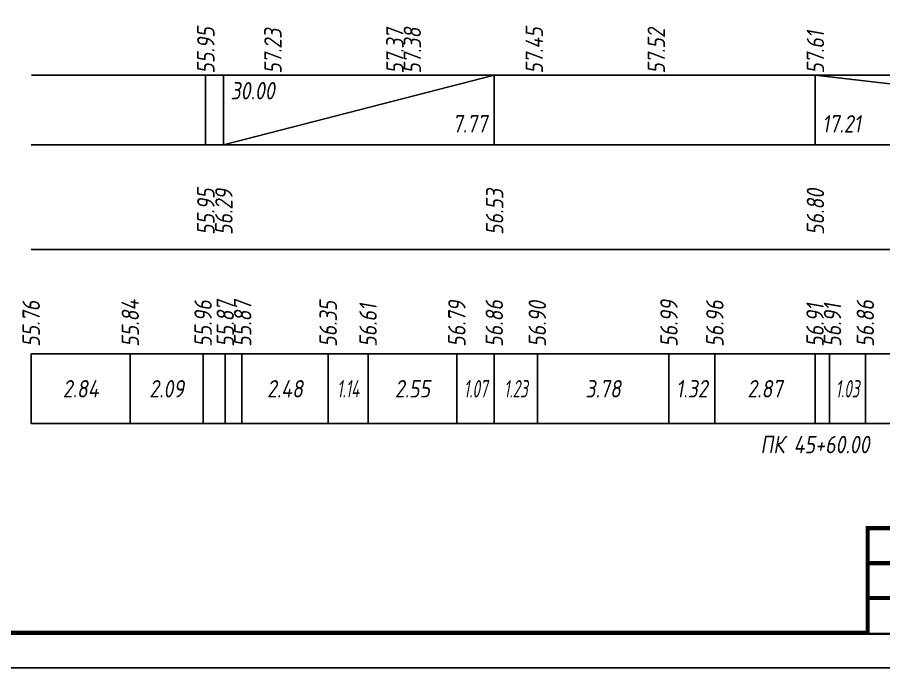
# Model space of a CAD drawing. Extents: x -717 to 1451, y -133302 to 233.
# Drawn here: x 78 to 202.2, y -72209.4 to -72116.1 of the extents above; entities that cross this region are included whole.
import ezdxf
from ezdxf.enums import TextEntityAlignment as Align

# ---------------------------------------------------------------- set-up
doc = ezdxf.new("R2010")
doc.units = 0
for name, color, linetype in [('Зарамочное оформление', 7, 'Continuous'), ('Код_510', 7, 'Continuous'), ('Код_514', 1, 'Continuous'), ('Код_516', 1, 'Continuous'), ('Подписи поперечников', 7, 'Continuous'), ('Таблица', 7, 'Continuous')]:
    doc.layers.add(name, color=color, linetype=linetype)
doc.styles.add('М', font='romand.shx', dxfattribs={"width": 0.8, "oblique": 10, "height": 2.5})

# ---------------------------------------------------------------- blocks, each defined once
blk = doc.blocks.new('Штамп')
at = {"linetype": 'Continuous'}
blk.add_wipeout([(199.95, -411.25), (384.95, -411.25), (384.95, -426.25), (199.95, -426.25)], dxfattribs=at).dxf.layer = 'Зарамочное оформление'
at = {"layer": 'Зарамочное оформление', "linetype": 'Continuous', "lineweight": -3, "const_width": 0.6, "flags": 128}
for points in [[(199.95, -426.25), (199.95, -411.25), (384.95, -411.25)], [(199.95, -416.25), (264.95, -416.25)], [(199.95, -421.25), (264.95, -421.25)]]:
    blk.add_lwpolyline(points, dxfattribs=at)
blk = doc.blocks.new('шифр')
blk.add_blockref('Штамп', (0, -71838))

msp = doc.modelspace()

# ---------------------------------------------------------------- linework, layer by layer
at = {"flags": 128}
msp.add_lwpolyline([(-30.054, -72209.421), (389.946, -72209.421), (389.946, -71912.421), (-30.054, -71912.421)], close=True, dxfattribs=at)
at = {"const_width": 0.6, "flags": 128}
msp.add_lwpolyline([(-10.054, -72204.421), (384.946, -72204.421), (384.946, -71917.421), (-10.054, -71917.421)], close=True, dxfattribs=at)
at = {"layer": 'Код_510'}
for p, q in [((79.946, -72174.421), (79.946, -72164.421)), ((94.159, -72174.421), (94.159, -72164.421)), ((104.609, -72174.421), (104.609, -72164.421)), ((107.791, -72174.421), (107.791, -72164.421)), ((110.15, -72174.421), (110.15, -72164.421)), ((122.551, -72174.421), (122.551, -72164.421)), ((128.275, -72174.421), (128.275, -72164.421)), ((141.012, -72174.421), (141.012, -72164.421)), ((146.384, -72174.421), (146.384, -72164.421)), ((152.556, -72174.421), (152.556, -72164.421)), ((171.434, -72174.421), (171.434, -72164.421)), ((178.021, -72174.421), (178.021, -72164.421)), ((192.396, -72174.421), (192.396, -72164.421)), ((194.46, -72174.421), (194.46, -72164.421))]:
    msp.add_line(p, q, dxfattribs=at)
at = {"layer": 'Код_516'}
for p, q in [((104.946, -72134.421), (104.946, -72124.421)), ((107.534, -72134.421), (107.534, -72124.421)), ((107.534, -72134.421), (146.384, -72124.421)), ((146.384, -72134.421), (146.384, -72124.421)), ((192.396, -72134.421), (192.396, -72124.421))]:
    msp.add_line(p, q, dxfattribs=at)

# ---------------------------------------------------------------- texts
at = {"layer": 'Код_510', "style": 'М', "oblique": 10, "width": 0.8}
for s, p in [('55.76', (79.946, -72163.421)), ('55.84', (94.159, -72163.421)), ('55.96', (104.609, -72163.421)), ('55.87', (107.791, -72163.421)), ('55.87', (110.291, -72163.421)), ('56.35', (122.551, -72163.421)), ('56.61', (128.275, -72163.421)), ('56.79', (141.012, -72163.421)), ('56.86', (146.384, -72163.421)), ('56.90', (152.556, -72163.421)), ('56.99', (171.434, -72163.421)), ('56.96', (178.021, -72163.421)), ('56.91', (192.396, -72163.421)), ('56.91', (194.896, -72163.421))]:
    msp.add_text(s, height=2.5, rotation=90, dxfattribs=at).set_placement(p, align=Align.MIDDLE_LEFT)
at = {"layer": 'Код_510', "style": 'М', "oblique": 10}
for s, width, p in [('2.84', 0.8, (87.052, -72169.421)), ('2.09', 0.8, (99.384, -72169.421)), ('2.48', 0.8, (116.351, -72169.421)), ('1.14', 0.6, (125.413, -72169.421)), ('2.55', 0.8, (134.643, -72169.421)), ('1.07', 0.6, (143.698, -72169.421)), ('1.23', 0.6, (149.47, -72169.421)), ('3.78', 0.8, (161.995, -72169.421)), ('1.32', 0.8, (174.728, -72169.421)), ('2.87', 0.8, (185.209, -72169.421)), ('1.03', 0.6, (197.036, -72169.421))]:
    msp.add_text(s, height=2.5, dxfattribs=dict(at, width=width)).set_placement(p, align=Align.MIDDLE_CENTER)
at = {"layer": 'Код_514', "style": 'М', "oblique": 10, "width": 0.8}
for s, p in [('55.95', (105, -72124.234)), ('57.37', (132.122, -72124.234)), ('57.38', (134.622, -72124.234)), ('57.45', (152.122, -72124.234)), ('57.52', (169.622, -72124.234)), ('57.23', (114.622, -72124.234)), ('57.61', (192.45, -72124.234))]:
    msp.add_text(s, height=2.5, rotation=90, dxfattribs=at).set_placement(p, align=Align.MIDDLE_LEFT)
at = {"layer": 'Код_516', "style": 'М', "oblique": 10, "width": 0.8}
msp.add_text('30.00', height=2.5, dxfattribs=at).set_placement((108.534, -72125.421), align=Align.TOP_LEFT)
msp.add_text('7.77', height=2.5, dxfattribs=at).set_placement((145.384, -72133.421), align=Align.BOTTOM_RIGHT)
for s, p in [('55.95', (105, -72147.371)), ('56.29', (107.588, -72147.371)), ('56.53', (146.439, -72147.371)), ('56.80', (192.45, -72147.371))]:
    msp.add_text(s, height=2.5, rotation=90, dxfattribs=at).set_placement(p, align=Align.MIDDLE_LEFT)

# ---------------------------------------------------------------- next in the draw order: block references
msp.add_blockref('шифр', (0, 59.829))

# ---------------------------------------------------------------- next in the draw order: linework, layer by layer
at = {"layer": 'Код_510'}
msp.add_line((199.613, -72174.421), (199.613, -72164.421), dxfattribs=at)
at = {"layer": 'Код_516'}
msp.add_line((192.396, -72124.421), (278.436, -72134.421), dxfattribs=at)
at = {"layer": 'Таблица'}
for p, q in [((80, -72124.421), (309.262, -72124.421)), ((79.946, -72134.421), (309.208, -72134.421)), ((79.946, -72149.421), (309.208, -72149.421)), ((79.946, -72164.421), (309.208, -72164.421)), ((79.946, -72174.421), (309.208, -72174.421))]:
    msp.add_line(p, q, dxfattribs=at)

# ---------------------------------------------------------------- next in the draw order: texts
at = {"layer": 'Код_510', "style": 'М', "oblique": 10, "width": 0.8}
msp.add_text('56.86', height=2.5, rotation=90, dxfattribs=at).set_placement((199.613, -72163.421), align=Align.MIDDLE_LEFT)
at = {"layer": 'Код_516', "style": 'М', "oblique": 10, "width": 0.8}
msp.add_text('17.21', height=2.5, dxfattribs=at).set_placement((193.396, -72133.421), align=Align.BOTTOM_LEFT)
at = {"layer": 'Подписи поперечников', "style": 'М', "oblique": 10, "width": 0.8}
msp.add_text('ПК 45+60.00', height=2.5, dxfattribs=at).set_placement((192.396, -72179.421), align=Align.BOTTOM_CENTER)

doc.saveas('drawing.dxf')
